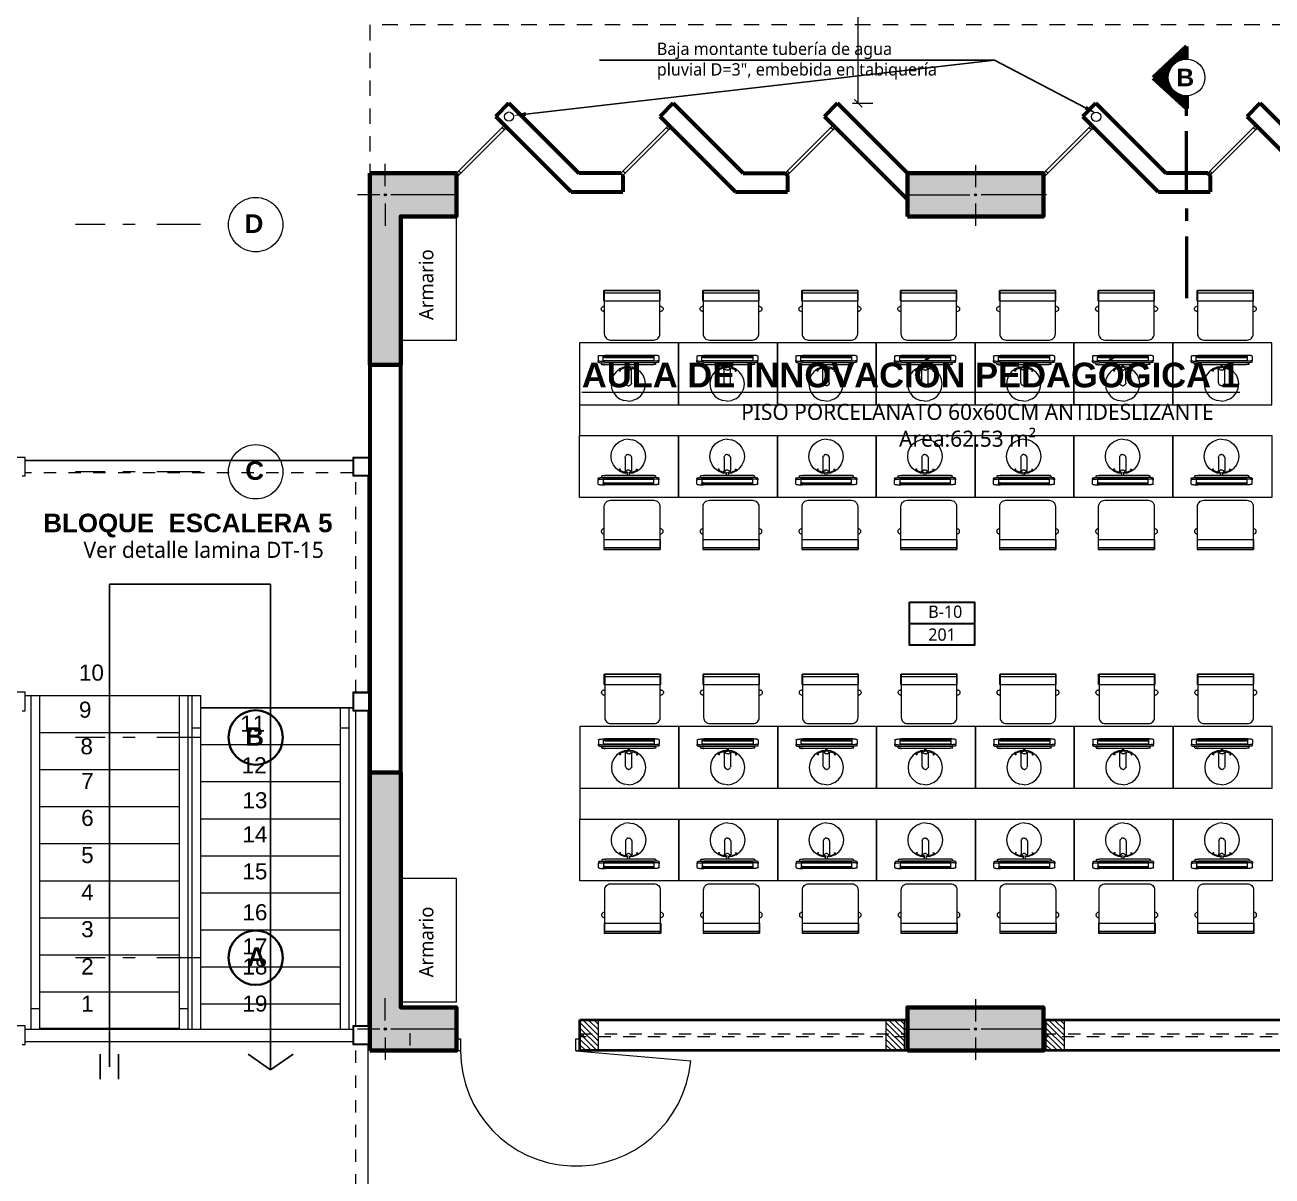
# Model space of a CAD drawing. Header units: metres. Extents: x 28 to 148, y 23 to 113.
# Drawn here: x 54.74 to 64.83, y 82.58 to 91.9 of the extents above; entities that cross this region are included whole.
import ezdxf
from ezdxf import colors
from ezdxf.entities.mleader import LeaderData, LeaderLine
from ezdxf.enums import TextEntityAlignment as Align
from ezdxf.math import Vec2, Vec3

# ---------------------------------------------------------------- set-up
doc = ezdxf.new("R2010")
doc.units = ezdxf.units.M
for name, pattern in [('1CORTE', [1.5, 1, -0.25, 0, -0.25]), ('ACAD_ISO04W100', [30, 24, -3, 0, -3]), ('CENTER2', [28.575, 19.05, -3.175, 3.175, -3.175]), ('CONTINUA', [0]), ('DASHED2', [0.375, 0.25, -0.125]), ('Dot & Dashed', [0.670278, 0.352778, -0.176389, 0, -0.141111]), ('HIDDEN2', [0.1875, 0.125, -0.0625])]:
    doc.linetypes.add(name, pattern=pattern)
for name, color, linetype, lineweight in [('1', 7, 'Continuous', 5), ('AA. Proyeccion Corte', 10, '1CORTE', 50), ('COLUMNAS 50', 32, 'Continuous', 70), ('COLUMNETASSS', 211, 'Continuous', 20), ('CORTE_EJE', 31, 'ACAD_ISO04W100', 80), ('cotas', 7, 'Continuous', 5), ('Drawing & Figure_Pen_No__1', 7, 'Continuous', 13), ('Drawing & Figure_Pen_No__7', 7, 'Continuous', 35), ('Equipamiento SR', 23, 'Continuous', 0), ('Estructura – Carga_Pen_No__1', 7, 'Continuous', 13), ('GRAFO 0 BLANCO', 7, 'Continuous', 0), ('GRAFO 4', 7, 'Continuous', 30), ('I.S. CANALETAS', 12, 'Continuous', 0), ('letras sr', 7, 'Continuous', 5), ('MK-LINEAS GENERALES', 7, 'Continuous', 0), ('Muebles fijos El', 101, 'Continuous', 0), ('muro bajo', 191, 'Continuous', 40), ('Muros el', 144, 'Continuous', 60), ('Proyeccciones', 1, 'DASHED2', 18), ('proyecciones', 1, 'DASHED2', 5), ('Puertas El', 21, 'Continuous', 15), ('Structural - Bearing_Pen_No__20', 1, 'Continuous', 0), ('TEXTOS-SUBTITULO', 7, 'Continuous', 30), ('texturas', 252, 'Continuous', 0), ('Vanos', 140, 'Continuous', 5), ('VENTANAS  50', 161, 'Continuous', 9)]:
    doc.layers.add(name, color=color, linetype=linetype, lineweight=lineweight)
doc.layers.add('Drawing & Figure_Pen_No__167', color=7, linetype='Continuous', lineweight=13, true_color=0x6a6a6a)
doc.layers.add('TRANSPARENTE', color=7, linetype='Continuous', true_color=0x949699)
doc.styles.add('Generales', font='trebuc.ttf', dxfattribs={"height": 0.1})
doc.styles.add('GENERATED_STYLE_1', font='arialbd.ttf')
doc.styles.add('Roberto', font='arial.ttf', dxfattribs={"width": 1.5})
doc.styles.add('Santa Rosa 1 50', font='trebuc.ttf')
doc.styles.add('TURBO_BASS', font='swisseb.ttf')
doc.dimstyles.new('1EJESB', dxfattribs={"dimscale": 0, "dimtxt": 0.13, "dimasz": 0.0655, "dimexe": 0.12, "dimexo": 0.12, "dimgap": 0.0755, "dimtad": 1, "dimzin": 4, "dimdsep": 46, "dimtxsty": 'Roberto', "dimblk": 'ARCHTICK', "dimcen": 0.065, "dimclrd": 7, "dimclre": 251, "dimclrt": 7, "dimaunit": 1, "dimadec": 0, "dimazin": 1, "dimtfac": 1, "dimtix": 1, "dimtofl": 0, "dimtmove": 0, "dimatfit": 3, "dimldrblk": 'ARROW', "dimfxl": 1, "dimtolj": 1, "dimtzin": 4, "dimlwd": 9, "dimlwe": 9, "dimarcsym": 0})

# ---------------------------------------------------------------- blocks, each defined once
blk = doc.blocks.new('A$C25F65E93')
at = {"layer": 'Equipamiento SR', "linetype": 'Continuous'}
for p, q in [((0.018, 0.478), (0, 0.478)), ((0, 0.022), (0, 0.478)), ((0.082, 0.478), (0.018, 0.478)), ((0.018, 0.022), (0.018, 0.478)), ((0.082, 0.022), (0.082, 0.478)), ((0.126, 0.478), (0.127, 0.482)), ((0.127, 0.482), (0.128, 0.486)), ((0.128, 0.486), (0.13, 0.49)), ((0.13, 0.49), (0.133, 0.493)), ((0.133, 0.493), (0.135, 0.496)), ((0.135, 0.496), (0.139, 0.498)), ((0.139, 0.498), (0.142, 0.5)), ((0.142, 0.5), (0.146, 0.5)), ((0.146, 0.5), (0.15, 0.5)), ((0.15, 0.5), (0.154, 0.5)), ((0.154, 0.5), (0.157, 0.498)), ((0.157, 0.498), (0.16, 0.496)), ((0.16, 0.496), (0.163, 0.493)), ((0.163, 0.493), (0.166, 0.49)), ((0.166, 0.49), (0.167, 0.488)), ((0.167, 0.488), (0.171, 0.478)), ((0.018, 0.022), (0, 0.022)), ((0.082, 0.022), (0.018, 0.022)), ((0.127, 0.019), (0.126, 0.022)), ((0.128, 0.015), (0.127, 0.019)), ((0.13, 0.011), (0.128, 0.015)), ((0.133, 0.007), (0.13, 0.011)), ((0.135, 0.005), (0.133, 0.007)), ((0.139, 0.002), (0.135, 0.005)), ((0.142, 0.001), (0.139, 0.002)), ((0.146, 0), (0.142, 0.001)), ((0.154, 0.001), (0.15, 0)), ((0.157, 0.002), (0.154, 0.001)), ((0.16, 0.005), (0.157, 0.002)), ((0.163, 0.007), (0.16, 0.005)), ((0.166, 0.011), (0.163, 0.007)), ((0.167, 0.013), (0.166, 0.011)), ((0.171, 0.022), (0.167, 0.013)), ((0.15, 0), (0.146, 0))]:
    blk.add_line(p, q, dxfattribs=at)
blk.add_lwpolyline([(0, 0.025), (0.35, 0.025, 0.414214), (0.4, 0.075), (0.4, 0.425, 0.414214), (0.35, 0.475), (0, 0.475), (0, 0.025)], format="xyb", dxfattribs=at)
blk = doc.blocks.new('A$C34F338A5')
at = {"layer": 'Muebles fijos El'}
for p, q in [((0.325, 0.609), (0.324, 0.607)), ((0.324, 0.607), (0.324, 0.604)), ((0.326, 0.614), (0.325, 0.613)), ((0.325, 0.613), (0.325, 0.611)), ((0.325, 0.611), (0.325, 0.609)), ((0.326, 0.614), (0.326, 0.614)), ((0.327, 0.614), (0.326, 0.614)), ((0.327, 0.614), (0.34, 0.614)), ((0.34, 0.614), (0.339, 0.608)), ((0.339, 0.608), (0.339, 0.6)), ((0.341, 0.626), (0.34, 0.621)), ((0.34, 0.621), (0.34, 0.614)), ((0.34, 0.614), (0.34, 0.614)), ((0.342, 0.635), (0.341, 0.631)), ((0.341, 0.631), (0.341, 0.626)), ((0.343, 0.638), (0.342, 0.635)), ((0.344, 0.64), (0.343, 0.638)), ((0.345, 0.642), (0.344, 0.64)), ((0.346, 0.642), (0.345, 0.642)), ((0.346, 0.642), (0.358, 0.642)), ((0.352, 0.608), (0.351, 0.6)), ((0.353, 0.621), (0.352, 0.614)), ((0.352, 0.614), (0.352, 0.608)), ((0.354, 0.631), (0.353, 0.626)), ((0.353, 0.626), (0.353, 0.621)), ((0.355, 0.635), (0.354, 0.631)), ((0.356, 0.638), (0.355, 0.635)), ((0.357, 0.642), (0.356, 0.64)), ((0.356, 0.64), (0.356, 0.638)), ((0.358, 0.642), (0.357, 0.642)), ((0.392, 0.642), (0.358, 0.642)), ((0.392, 0.642), (0.393, 0.642)), ((0.393, 0.642), (0.394, 0.64)), ((0.394, 0.64), (0.395, 0.638)), ((0.395, 0.638), (0.396, 0.635)), ((0.396, 0.635), (0.397, 0.631)), ((0.397, 0.631), (0.397, 0.626)), ((0.397, 0.626), (0.398, 0.621)), ((0.398, 0.621), (0.398, 0.614)), ((0.398, 0.614), (0.399, 0.608)), ((0.399, 0.608), (0.399, 0.6)), ((0.07, 0.492), (0.099, 0.514)), ((0.099, 0.514), (0.132, 0.528)), ((0.132, 0.528), (0.168, 0.533)), ((0.168, 0.533), (0.204, 0.528)), ((0.204, 0.528), (0.238, 0.514)), ((0.238, 0.514), (0.267, 0.492)), ((0.324, 0.598), (0.323, 0.594)), ((0.323, 0.594), (0.323, 0.591)), ((0.323, 0.591), (0.323, 0.587)), ((0.323, 0.587), (0.323, 0.401)), ((0.324, 0.604), (0.324, 0.601)), ((0.324, 0.601), (0.324, 0.598)), ((0.339, 0.6), (0.339, 0.593)), ((0.339, 0.593), (0.339, 0.587)), ((0.339, 0.587), (0.339, 0.203)), ((0.351, 0.6), (0.351, 0.593)), ((0.351, 0.593), (0.351, 0.587)), ((0.351, 0.587), (0.351, 0.203)), ((0.356, 0.601), (0.356, 0.19)), ((0.383, 0.601), (0.356, 0.601)), ((0.383, 0.598), (0.383, 0.601)), ((0.387, 0.601), (0.383, 0.601)), ((0.383, 0.594), (0.383, 0.598)), ((0.383, 0.591), (0.383, 0.594)), ((0.383, 0.587), (0.383, 0.591)), ((0.383, 0.203), (0.383, 0.587)), ((0.387, 0.601), (0.387, 0.6)), ((0.388, 0.601), (0.387, 0.601)), ((0.387, 0.6), (0.387, 0.593)), ((0.387, 0.593), (0.387, 0.587)), ((0.387, 0.587), (0.387, 0.203)), ((0.394, 0.601), (0.388, 0.601)), ((0.388, 0.601), (0.388, 0.19)), ((0.394, 0.601), (0.394, 0.19)), ((0.399, 0.6), (0.399, 0.593)), ((0.399, 0.593), (0.399, 0.587)), ((0.399, 0.587), (0.399, 0.203)), ((0.029, 0.394), (0.034, 0.43)), ((0.048, 0.463), (0.034, 0.43)), ((0.048, 0.463), (0.07, 0.492)), ((0.155, 0.403), (0.157, 0.407)), ((0.157, 0.407), (0.159, 0.41)), ((0.166, 0.416), (0.159, 0.41)), ((0.166, 0.416), (0.17, 0.419)), ((0.175, 0.42), (0.17, 0.419)), ((0.175, 0.42), (0.283, 0.42)), ((0.289, 0.463), (0.267, 0.492)), ((0.272, 0.465), (0.272, 0.466)), ((0.272, 0.466), (0.273, 0.466)), ((0.272, 0.464), (0.272, 0.465)), ((0.272, 0.463), (0.272, 0.464)), ((0.272, 0.462), (0.272, 0.463)), ((0.272, 0.461), (0.272, 0.462)), ((0.272, 0.46), (0.272, 0.461)), ((0.273, 0.459), (0.272, 0.46)), ((0.273, 0.466), (0.274, 0.467)), ((0.273, 0.466), (0.273, 0.466)), ((0.273, 0.458), (0.273, 0.459)), ((0.274, 0.456), (0.273, 0.458)), ((0.274, 0.467), (0.274, 0.467)), ((0.274, 0.467), (0.275, 0.467)), ((0.274, 0.456), (0.274, 0.456)), ((0.275, 0.467), (0.276, 0.466)), ((0.276, 0.466), (0.277, 0.466)), ((0.277, 0.466), (0.278, 0.465)), ((0.278, 0.465), (0.279, 0.465)), ((0.279, 0.465), (0.279, 0.464)), ((0.279, 0.464), (0.28, 0.463)), ((0.28, 0.463), (0.281, 0.462)), ((0.28, 0.403), (0.282, 0.407)), ((0.281, 0.462), (0.282, 0.461)), ((0.282, 0.461), (0.283, 0.459)), ((0.282, 0.461), (0.283, 0.46)), ((0.282, 0.407), (0.285, 0.41)), ((0.296, 0.428), (0.283, 0.459)), ((0.287, 0.419), (0.283, 0.42)), ((0.285, 0.41), (0.288, 0.412)), ((0.287, 0.425), (0.288, 0.419)), ((0.292, 0.417), (0.287, 0.419)), ((0.292, 0.413), (0.288, 0.412)), ((0.289, 0.463), (0.303, 0.43)), ((0.292, 0.417), (0.298, 0.411)), ((0.295, 0.413), (0.292, 0.413)), ((0.295, 0.413), (0.298, 0.411)), ((0.298, 0.412), (0.296, 0.428)), ((0.298, 0.411), (0.301, 0.408)), ((0.304, 0.404), (0.301, 0.408)), ((0.303, 0.43), (0.306, 0.401)), ((0.304, 0.404), (0.305, 0.401)), ((0.029, 0.394), (0.034, 0.358)), ((0.048, 0.324), (0.034, 0.358)), ((0.07, 0.295), (0.048, 0.324)), ((0.153, 0.399), (0.155, 0.403)), ((0.153, 0.394), (0.153, 0.399)), ((0.153, 0.394), (0.154, 0.389)), ((0.154, 0.389), (0.155, 0.384)), ((0.155, 0.384), (0.157, 0.38)), ((0.157, 0.38), (0.16, 0.378)), ((0.167, 0.372), (0.16, 0.378)), ((0.172, 0.37), (0.167, 0.372)), ((0.176, 0.369), (0.172, 0.37)), ((0.176, 0.369), (0.284, 0.369)), ((0.289, 0.324), (0.267, 0.295)), ((0.273, 0.329), (0.272, 0.327)), ((0.272, 0.327), (0.272, 0.326)), ((0.272, 0.326), (0.272, 0.325)), ((0.272, 0.325), (0.272, 0.324)), ((0.272, 0.324), (0.272, 0.323)), ((0.272, 0.323), (0.272, 0.322)), ((0.272, 0.322), (0.272, 0.322)), ((0.272, 0.322), (0.273, 0.321)), ((0.274, 0.331), (0.273, 0.33)), ((0.273, 0.33), (0.273, 0.329)), ((0.273, 0.321), (0.274, 0.321)), ((0.273, 0.321), (0.273, 0.321)), ((0.274, 0.332), (0.274, 0.331)), ((0.274, 0.321), (0.274, 0.321)), ((0.274, 0.321), (0.275, 0.321)), ((0.275, 0.321), (0.276, 0.321)), ((0.276, 0.321), (0.277, 0.321)), ((0.277, 0.321), (0.278, 0.322)), ((0.278, 0.322), (0.279, 0.323)), ((0.279, 0.399), (0.28, 0.403)), ((0.279, 0.399), (0.279, 0.394)), ((0.279, 0.394), (0.279, 0.389)), ((0.279, 0.389), (0.281, 0.384)), ((0.279, 0.324), (0.28, 0.325)), ((0.279, 0.323), (0.279, 0.324)), ((0.28, 0.325), (0.281, 0.326)), ((0.281, 0.384), (0.283, 0.38)), ((0.281, 0.326), (0.282, 0.327)), ((0.282, 0.327), (0.283, 0.328)), ((0.283, 0.38), (0.286, 0.378)), ((0.296, 0.359), (0.283, 0.328)), ((0.284, 0.369), (0.289, 0.37)), ((0.286, 0.378), (0.289, 0.376)), ((0.287, 0.362), (0.288, 0.37)), ((0.289, 0.376), (0.293, 0.375)), ((0.289, 0.37), (0.293, 0.373)), ((0.303, 0.358), (0.289, 0.324)), ((0.299, 0.378), (0.293, 0.373)), ((0.293, 0.375), (0.296, 0.376)), ((0.297, 0.388), (0.295, 0.389)), ((0.295, 0.389), (0.296, 0.388)), ((0.296, 0.388), (0.297, 0.388)), ((0.296, 0.376), (0.299, 0.378)), ((0.298, 0.377), (0.296, 0.359)), ((0.298, 0.4), (0.297, 0.4)), ((0.298, 0.4), (0.297, 0.4)), ((0.299, 0.4), (0.298, 0.4)), ((0.305, 0.388), (0.299, 0.388)), ((0.299, 0.378), (0.302, 0.381)), ((0.3, 0.401), (0.305, 0.401)), ((0.302, 0.381), (0.304, 0.385)), ((0.307, 0.388), (0.303, 0.358)), ((0.304, 0.385), (0.305, 0.388)), ((0.305, 0.401), (0.306, 0.401)), ((0.307, 0.388), (0.305, 0.388)), ((0.306, 0.401), (0.323, 0.401)), ((0.323, 0.388), (0.307, 0.388)), ((0.323, 0.401), (0.323, 0.388)), ((0.323, 0.388), (0.323, 0.203)), ((0.099, 0.273), (0.07, 0.295)), ((0.132, 0.259), (0.099, 0.273)), ((0.168, 0.255), (0.132, 0.259)), ((0.204, 0.259), (0.168, 0.255)), ((0.238, 0.273), (0.204, 0.259)), ((0.267, 0.295), (0.238, 0.273)), ((0.323, 0.2), (0.323, 0.203)), ((0.339, 0.197), (0.339, 0.203)), ((0.351, 0.197), (0.351, 0.203)), ((0.383, 0.203), (0.383, 0.2)), ((0.387, 0.197), (0.387, 0.203)), ((0.399, 0.197), (0.399, 0.203)), ((0.323, 0.196), (0.323, 0.2)), ((0.324, 0.193), (0.323, 0.196)), ((0.324, 0.189), (0.324, 0.193)), ((0.324, 0.186), (0.324, 0.189)), ((0.324, 0.184), (0.324, 0.186)), ((0.325, 0.181), (0.324, 0.184)), ((0.325, 0.179), (0.325, 0.181)), ((0.325, 0.178), (0.325, 0.179)), ((0.326, 0.177), (0.325, 0.178)), ((0.326, 0.176), (0.326, 0.177)), ((0.327, 0.176), (0.326, 0.176)), ((0.327, 0.176), (0.34, 0.176)), ((0.339, 0.19), (0.339, 0.197)), ((0.339, 0.183), (0.339, 0.19)), ((0.34, 0.176), (0.339, 0.183)), ((0.34, 0.17), (0.34, 0.176)), ((0.34, 0.176), (0.34, 0.176)), ((0.341, 0.164), (0.34, 0.17)), ((0.341, 0.159), (0.341, 0.164)), ((0.342, 0.155), (0.341, 0.159)), ((0.343, 0.152), (0.342, 0.155)), ((0.344, 0.15), (0.343, 0.152)), ((0.345, 0.149), (0.344, 0.15)), ((0.346, 0.149), (0.345, 0.149)), ((0.346, 0.149), (0.358, 0.149)), ((0.351, 0.19), (0.351, 0.197)), ((0.352, 0.183), (0.351, 0.19)), ((0.352, 0.176), (0.352, 0.183)), ((0.353, 0.17), (0.352, 0.176)), ((0.353, 0.164), (0.353, 0.17)), ((0.354, 0.159), (0.353, 0.164)), ((0.355, 0.155), (0.354, 0.159)), ((0.356, 0.152), (0.355, 0.155)), ((0.356, 0.19), (0.383, 0.19)), ((0.356, 0.15), (0.356, 0.152)), ((0.357, 0.149), (0.356, 0.15)), ((0.358, 0.149), (0.357, 0.149)), ((0.392, 0.149), (0.358, 0.149)), ((0.383, 0.2), (0.383, 0.196)), ((0.383, 0.196), (0.383, 0.193)), ((0.383, 0.193), (0.383, 0.19)), ((0.383, 0.19), (0.387, 0.19)), ((0.387, 0.19), (0.387, 0.197)), ((0.387, 0.19), (0.387, 0.19)), ((0.387, 0.19), (0.388, 0.19)), ((0.394, 0.19), (0.388, 0.19)), ((0.392, 0.149), (0.393, 0.149)), ((0.393, 0.149), (0.394, 0.15)), ((0.394, 0.15), (0.395, 0.152)), ((0.395, 0.152), (0.396, 0.155)), ((0.396, 0.155), (0.397, 0.159)), ((0.397, 0.164), (0.398, 0.17)), ((0.397, 0.159), (0.397, 0.164)), ((0.398, 0.176), (0.399, 0.183)), ((0.398, 0.17), (0.398, 0.176)), ((0.399, 0.19), (0.399, 0.197)), ((0.399, 0.183), (0.399, 0.19))]:
    blk.add_line(p, q, dxfattribs=at)
blk.add_lwpolyline([(0, 0.8), (0.5, 0.8), (0.5, 0), (0, 0), (0, 0.8)], dxfattribs=at)
at = {"layer": 'Muebles fijos El', "xscale": -1}
blk.add_blockref('A$C25F65E93', (0.923, 0.175), dxfattribs=at)
blk = doc.blocks.new('A$C5A0F33B4')
at = {"layer": 'Puertas El', "linetype": 'Continuous'}
blk.add_line((1.12, 1.16), (1.218, 2.276), dxfattribs=at)
at = {"layer": 'Puertas El', "linetype": 'ByBlock'}
for p, q in [((1.005, 1.16), (1.005, 1.2)), ((1.005, 1.2), (1.12, 1.2)), ((1.12, 1.2), (1.005, 1.2)), ((1.12, 1.16), (1.005, 1.16)), ((1.12, 1.2), (1.12, 1.16)), ((1.005, 0), (1.005, 0.04)), ((1.005, 0.04), (1.12, 0.04)), ((1.12, 0), (1.005, 0)), ((1.12, 0), (1.005, 0)), ((1.12, 0), (1.005, 0)), ((1.12, 0.04), (1.12, 0))]:
    blk.add_line(p, q, dxfattribs=at)
blk.add_arc((1.12, 1.16), 1.12, 270, 85, dxfattribs=at)
blk = doc.blocks.new('Columna 1.10 x0.30')
at = {"true_color": 0xc7c8ca}
h = blk.add_hatch(color=9, dxfattribs=at)
h.dxf.hatch_style = 1
h.paths.add_polyline_path([(-234.849, 113.807), (-235.949, 113.807), (-235.949, 113.457), (-234.849, 113.457)])
h.paths.add_polyline_path([(-235.391, 113.632, -1), (-235.408, 113.632, -1)], flags=16)
at = {"layer": 'COLUMNAS 50', "color": 1, "linetype": 'Continuous', "lineweight": 5}
for p, q in [((-235.399, 113.873), (-235.399, 113.693)), ((-235.974, 113.632), (-235.444, 113.632)), ((-234.824, 113.632), (-235.354, 113.632)), ((-235.399, 113.562), (-235.399, 113.382))]:
    blk.add_line(p, q, dxfattribs=at)
at = {"layer": 'COLUMNAS 50', "linetype": 'Continuous'}
blk.add_lwpolyline([(-235.949, 113.457), (-234.849, 113.457), (-234.849, 113.807), (-235.949, 113.807)], close=True, dxfattribs=at)
at = {"layer": 'COLUMNAS 50', "color": 1, "linetype": 'Continuous', "lineweight": 5}
blk.add_circle((-235.399, 113.632), 0.00871, dxfattribs=at)
blk.add_point((-235.399, 113.632), dxfattribs=at)
blk = doc.blocks.new('Columna tipo 3')
at = {"true_color": 0x939598}
h = blk.add_hatch(color=252, dxfattribs=at)
h.dxf.hatch_style = 1
h.paths.add_polyline_path([(-235.085, 45.074), (-235.785, 45.074), (-235.785, 43.524), (-235.535, 43.524), (-235.535, 44.724), (-235.085, 44.724)])
h.paths.add_polyline_path([(-235.668, 44.899, -1), (-235.651, 44.899, -1)], flags=16)
at = {"layer": 'COLUMNAS 50', "linetype": 'Continuous'}
blk.add_lwpolyline([(-235.785, 45.074), (-235.785, 43.524), (-235.535, 43.524), (-235.535, 44.724), (-235.085, 44.724), (-235.085, 45.074)], close=True, dxfattribs=at)
at = {"layer": 'Structural - Bearing_Pen_No__20', "linetype": 'Continuous'}
for p, q in [((-235.66, 44.969), (-235.66, 45.149)), ((-235.705, 44.899), (-235.885, 44.899)), ((-235.66, 44.829), (-235.66, 44.649)), ((-235.085, 44.899), (-235.615, 44.899))]:
    blk.add_line(p, q, dxfattribs=at)
blk.add_circle((-235.66, 44.899), 0.00871, dxfattribs=at)
blk.add_point((-235.66, 44.899), dxfattribs=at)
blk = doc.blocks.new('_ArchTick')
at = {"color": 0, "linetype": 'ByBlock', "const_width": 0.15}
blk.add_lwpolyline([(-0.5, -0.5), (0.5, 0.5)], dxfattribs=at)
blk = doc.blocks.new('*D151')
at = {"layer": 'Defpoints', "color": 0, "transparency": 16777216}
for p in [(61.313, 93.275), (61.48, 93.275), (61.313, 91.263)]:
    blk.add_point(p, dxfattribs=at)
at = {"layer": 'GRAFO 0 BLANCO', "color": 251, "linetype": 'CONTINUA', "lineweight": 9, "transparency": 16777216}
for p, q in [((61.433, 93.275), (61.6, 93.275)), ((61.433, 91.263), (61.6, 91.263))]:
    blk.add_line(p, q, dxfattribs=at)
at = {"layer": 'GRAFO 0 BLANCO', "color": 7, "linetype": 'CONTINUA', "lineweight": 9, "transparency": 16777216}
blk.add_line((61.48, 91.263), (61.48, 93.275), dxfattribs=at)
at = {"layer": 'GRAFO 0 BLANCO', "color": 7, "lineweight": 9, "transparency": 16777216, "xscale": 0.0655, "yscale": 0.0655, "zscale": 0.0655}
for p, rotation in [((61.48, 93.275), 89.99913794816398), ((61.48, 91.263), 269.999137948164)]:
    blk.add_blockref('_ArchTick', p, dxfattribs=dict(at, rotation=rotation))
at = {"layer": 'GRAFO 0 BLANCO', "color": 7, "lineweight": 30, "transparency": 16777216, "insert": (61.338, 92.269), "char_height": 0.13, "attachment_point": 5, "rotation": 89.9991, "style": 'Roberto'}
blk.add_mtext('\\A1;2.01', dxfattribs=at)
blk = doc.blocks.new('ARROW')
at = {"layer": 'cotas', "color": 1, "ltscale": 0.5}
blk.add_line((2.5, 0), (-2.5, 0), dxfattribs=at)
at = {"layer": 'cotas', "const_width": 0.635}
blk.add_lwpolyline([(-0.32, 0, 1), (0.32, 0, 1)], format="xyb", close=True, dxfattribs=at)

msp = doc.modelspace()

# ---------------------------------------------------------------- hatches: boundary and pattern name
at = {"layer": '1', "lineweight": 5}
h = msp.add_hatch(dxfattribs=at)
h.set_pattern_fill('_USER,_O', scale=0.01, angle=540, pattern_type=0)
h.set_pattern_definition([(180.373563, (92.320744, 201.975315), (-6.51985e-05, 0.00999978746), [])])
h.paths.add_polyline_path([(63.99, 91.471, 0.414214), (64.139, 91.324), (64.14, 91.221), (63.867, 91.47), (64.136, 91.723), (64.137, 91.62, 0.414214)])
h = msp.add_hatch(dxfattribs=at)
h.set_pattern_fill('_USER,_O', scale=0.01, angle=540, pattern_type=0)
h.set_pattern_definition([(180.373563, (92.320744, 201.975315), (-6.51985e-05, 0.00999978746), [])])
h.paths.add_polyline_path([(63.99, 91.471, 0.414214), (64.139, 91.324), (64.14, 91.221), (63.867, 91.47), (64.136, 91.723), (64.137, 91.62, 0.414214)])
at = {"layer": 'GRAFO 0 BLANCO', "true_color": 0xc7c8ca}
h = msp.add_hatch(color=9, dxfattribs=at)
h.dxf.hatch_style = 1
h.paths.add_polyline_path([(58.229, 83.947), (57.779, 83.947), (57.779, 85.847), (57.529, 85.847), (57.529, 83.597), (58.229, 83.597)])
at = {"layer": 'texturas', "true_color": 0x939598}
h = msp.add_hatch(dxfattribs=at)
h.set_pattern_fill('ANSI31', color=252, scale=0.01, angle=270)
h.set_pattern_definition([(315, (-74.81578, -66.131295), (0.0224506403, 0.0224506403), [])])
h.paths.add_polyline_path([(59.229, 83.847), (59.229, 83.597), (59.379, 83.597), (59.379, 83.847)])
h = msp.add_hatch(dxfattribs=at)
h.set_pattern_fill('ANSI31', color=252, scale=0.01, angle=270)
h.set_pattern_definition([(315, (-72.34078, -66.131297), (0.0224506403, 0.0224506403), [])])
h.paths.add_polyline_path([(61.704, 83.847), (61.704, 83.597), (61.854, 83.597), (61.854, 83.847)])
h = msp.add_hatch(dxfattribs=at)
h.set_pattern_fill('ANSI31', color=252, scale=0.01, angle=270)
h.set_pattern_definition([(315, (-71.045813, -66.131297), (0.0224506403, 0.0224506403), [])])
h.paths.add_polyline_path([(62.999, 83.847), (62.999, 83.597), (63.149, 83.597), (63.149, 83.847)])

# ---------------------------------------------------------------- linework, layer by layer
for p, q in [((55.421, 83.465), (55.421, 87.372)), ((55.421, 87.372), (56.726, 87.372)), ((56.726, 87.372), (56.726, 83.441)), ((57.391, 86.372), (56.161, 86.372)), ((55.346, 83.568), (55.346, 83.367)), ((55.496, 83.568), (55.496, 83.367)), ((56.726, 83.441), (56.545, 83.569)), ((56.726, 83.441), (56.907, 83.569))]:
    msp.add_line(p, q)
at = {"layer": '1', "color": 7}
msp.add_circle((64.137, 91.472), 0.148, dxfattribs=at)
msp.add_circle((64.137, 91.472), 0.148, dxfattribs=at)
at = {"layer": 'AA. Proyeccion Corte', "color": 7, "ltscale": 0.5}
msp.add_line((64.139, 89.686), (64.137, 91.324), dxfattribs=at)
at = {"layer": 'COLUMNAS 50', "linetype": 'Continuous'}
msp.add_lwpolyline([(57.529, 83.597), (57.529, 85.847), (57.779, 85.847), (57.779, 83.947), (58.229, 83.947), (58.229, 83.597)], close=True, dxfattribs=at)
at = {"layer": 'COLUMNETASSS'}
for points in [[(59.229, 83.597), (59.379, 83.597), (59.379, 83.847), (59.229, 83.847)], [(61.704, 83.597), (61.854, 83.597), (61.854, 83.847), (61.704, 83.847)], [(62.999, 83.597), (63.149, 83.597), (63.149, 83.847), (62.999, 83.847)]]:
    msp.add_lwpolyline(points, close=True, dxfattribs=at)
at = {"layer": 'CORTE_EJE', "color": 7, "linetype": 'ACAD_ISO04W100', "ltscale": 0.8}
msp.add_lwpolyline([(64.137, 91.62), (64.136, 91.723), (63.867, 91.47), (64.14, 91.221), (64.139, 91.324)], dxfattribs=at)
msp.add_lwpolyline([(64.137, 91.62), (64.136, 91.723), (63.867, 91.47), (64.14, 91.221), (64.139, 91.324)], dxfattribs=at)
at = {"layer": 'Drawing & Figure_Pen_No__167', "color": 251, "linetype": 'Dot & Dashed', "lineweight": 13, "true_color": 0x6a6a6a}
for p, q in [((56.158, 90.281), (55.146, 90.281)), ((56.158, 88.281), (55.146, 88.281)), ((56.158, 86.131), (55.146, 86.131)), ((56.158, 84.349), (55.146, 84.349))]:
    msp.add_line(p, q, dxfattribs=at)
at = {"layer": 'Drawing & Figure_Pen_No__167', "color": 251, "linetype": 'Continuous', "lineweight": 13, "true_color": 0x6a6a6a}
msp.add_line((56.161, 86.081), (56.161, 86.081), dxfattribs=at)
at = {"layer": 'Drawing & Figure_Pen_No__167', "color": 251, "linetype": 'CENTER2', "lineweight": 13, "true_color": 0x6a6a6a}
for centre in [(56.605, 90.281), (56.605, 88.281)]:
    msp.add_circle(centre, 0.22, dxfattribs=at)
at = {"layer": 'Drawing & Figure_Pen_No__7', "color": 7, "linetype": 'Continuous', "lineweight": 35}
for centre in [(56.605, 86.131), (56.605, 84.349)]:
    msp.add_circle(centre, 0.22, dxfattribs=at)
at = {"layer": 'Equipamiento SR'}
for points in [[(58.229, 90.347), (57.779, 90.347), (57.779, 89.347), (58.229, 89.347), (58.229, 90.347)], [(58.229, 84.991), (57.779, 84.991), (57.779, 83.991), (58.229, 83.991), (58.229, 84.991)]]:
    msp.add_lwpolyline(points, dxfattribs=at)
at = {"layer": 'Estructura – Carga_Pen_No__1', "color": 7, "linetype": 'Continuous', "lineweight": 13}
for p, q in [((58.229, 90.697), (57.529, 90.697)), ((57.529, 90.697), (57.529, 89.147)), ((58.229, 90.351), (58.229, 90.697)), ((57.779, 89.147), (57.779, 90.351)), ((57.779, 90.351), (58.229, 90.351)), ((57.529, 89.147), (57.779, 89.147))]:
    msp.add_line(p, q, dxfattribs=at)
at = {"layer": 'GRAFO 0 BLANCO'}
for points in [[(59.226, 88.824), (59.226, 88.574)], [(59.229, 85.72), (59.229, 85.47)]]:
    msp.add_lwpolyline(points, dxfattribs=at)
at = {"layer": 'GRAFO 0 BLANCO', "color": 1, "lineweight": 30}
msp.add_lwpolyline([(61.895, 87.226), (62.422, 87.226), (62.422, 86.878), (61.895, 86.878)], close=True, dxfattribs=at)
msp.add_lwpolyline([(62.422, 87.052), (61.895, 87.052)], dxfattribs=at)
at = {"layer": 'GRAFO 4', "linetype": 'Continuous'}
for p, q in [((59.559, 90.697), (59.577, 90.679)), ((59.559, 90.697), (59.577, 90.679)), ((64.309, 90.697), (64.327, 90.679))]:
    msp.add_line(p, q, dxfattribs=at)
at = {"layer": 'I.S. CANALETAS'}
for centre in [(58.655, 91.155), (58.655, 91.155), (63.405, 91.154)]:
    msp.add_circle(centre, 0.0375, dxfattribs=at)
at = {"layer": 'MK-LINEAS GENERALES', "color": 7, "linetype": 'Continuous'}
for p, q in [((54.741, 88.397), (54.591, 88.397)), ((54.741, 88.272), (54.741, 88.397)), ((57.391, 88.372), (54.741, 88.372)), ((54.741, 88.372), (57.391, 88.372)), ((57.541, 88.397), (57.391, 88.397)), ((57.391, 88.397), (57.391, 88.272)), ((57.535, 88.391), (57.397, 88.391)), ((57.397, 88.391), (57.397, 88.272)), ((57.516, 88.372), (57.516, 88.372)), ((57.516, 88.372), (57.516, 88.372)), ((57.535, 88.253), (57.535, 88.391)), ((57.541, 88.247), (57.541, 88.397)), ((54.716, 88.247), (54.741, 88.247)), ((54.741, 88.247), (54.741, 88.272)), ((57.391, 88.272), (57.391, 88.247)), ((57.391, 88.247), (57.416, 88.247)), ((57.397, 88.272), (57.397, 88.253)), ((57.397, 88.253), (57.416, 88.253)), ((57.416, 88.253), (57.535, 88.253)), ((57.416, 88.247), (57.541, 88.247)), ((57.516, 86.497), (57.516, 88.247)), ((54.741, 86.497), (54.591, 86.497)), ((54.741, 86.347), (54.741, 86.497)), ((57.391, 86.497), (57.391, 86.347)), ((57.541, 86.497), (57.391, 86.497)), ((57.397, 86.491), (57.397, 86.353)), ((57.535, 86.491), (57.397, 86.491)), ((57.535, 86.353), (57.535, 86.491)), ((57.541, 86.347), (57.541, 86.497)), ((54.741, 86.472), (56.161, 86.472)), ((54.716, 86.347), (54.741, 86.347)), ((57.391, 86.347), (57.516, 86.347)), ((57.397, 86.353), (57.516, 86.353)), ((57.416, 83.797), (57.416, 86.347)), ((57.516, 86.353), (57.535, 86.353)), ((57.516, 86.347), (57.541, 86.347)), ((57.516, 83.797), (57.516, 86.347)), ((54.741, 83.797), (54.591, 83.797)), ((54.741, 83.647), (54.741, 83.797)), ((54.741, 83.772), (57.391, 83.772)), ((57.391, 83.797), (57.391, 83.647)), ((57.541, 83.797), (57.391, 83.797)), ((57.397, 83.791), (57.397, 83.653)), ((57.535, 83.791), (57.397, 83.791)), ((57.529, 83.847), (57.529, 83.726)), ((57.535, 83.653), (57.535, 83.791)), ((57.541, 83.647), (57.541, 83.797)), ((54.741, 83.672), (57.391, 83.672)), ((57.529, 83.726), (57.529, 83.717)), ((57.529, 83.717), (57.529, 83.597)), ((54.716, 83.647), (54.741, 83.647)), ((57.391, 83.647), (57.516, 83.647)), ((57.397, 83.653), (57.516, 83.653)), ((57.516, 83.653), (57.535, 83.653)), ((57.516, 83.647), (57.541, 83.647)), ((57.516, 80.497), (57.516, 83.647))]:
    msp.add_line(p, q, dxfattribs=at)
at = {"layer": 'muro bajo', "linetype": 'Continuous'}
for p, q in [((59.229, 83.847), (61.879, 83.847)), ((59.229, 83.597), (59.229, 83.847)), ((62.979, 83.847), (65.629, 83.847)), ((61.882, 83.597), (59.229, 83.597)), ((65.629, 83.597), (62.979, 83.597))]:
    msp.add_line(p, q, dxfattribs=at)
at = {"layer": 'Muros el', "ltscale": 0.05}
for p, q in [((59.577, 90.679), (59.577, 90.547)), ((59.577, 90.679), (59.577, 90.547)), ((60.889, 90.697), (60.907, 90.679)), ((60.889, 90.697), (60.907, 90.679)), ((60.907, 90.679), (60.907, 90.547)), ((60.907, 90.679), (60.907, 90.547)), ((64.309, 90.697), (64.327, 90.679)), ((64.327, 90.679), (64.327, 90.547)), ((59.157, 90.547), (59.577, 90.547)), ((59.157, 90.547), (59.577, 90.547)), ((63.907, 90.547), (64.327, 90.547))]:
    msp.add_line(p, q, dxfattribs=at)
for points in [[(58.653, 91.263), (58.547, 91.157)], [(58.653, 91.263), (58.547, 91.157)], [(59.219, 90.697), (58.653, 91.263)], [(59.219, 90.697), (58.653, 91.263)], [(59.983, 91.263), (59.877, 91.157)], [(59.983, 91.263), (59.877, 91.157)], [(60.549, 90.697), (59.983, 91.263)], [(60.549, 90.697), (59.983, 91.263)], [(61.313, 91.263), (61.207, 91.157)], [(61.313, 91.263), (61.207, 91.157)], [(61.879, 90.697), (61.313, 91.263)], [(61.879, 90.697), (61.313, 91.263)], [(63.403, 91.263), (63.297, 91.157)], [(63.969, 90.697), (63.403, 91.263)], [(64.733, 91.263), (64.627, 91.157)], [(65.299, 90.697), (64.733, 91.263)], [(58.547, 91.157), (59.157, 90.547)], [(58.547, 91.157), (59.157, 90.547)], [(59.877, 91.157), (60.487, 90.547)], [(59.877, 91.157), (60.487, 90.547)], [(61.207, 91.157), (61.879, 90.485)], [(61.207, 91.157), (61.879, 90.485)], [(63.297, 91.157), (63.907, 90.547)], [(64.627, 91.157), (65.237, 90.547)], [(59.559, 90.697), (59.219, 90.697)], [(59.559, 90.697), (59.219, 90.697)], [(60.549, 90.697), (60.889, 90.697)], [(60.549, 90.697), (60.889, 90.697)], [(64.309, 90.697), (63.969, 90.697)], [(60.487, 90.547), (60.907, 90.547)], [(60.487, 90.547), (60.907, 90.547)]]:
    msp.add_lwpolyline(points, dxfattribs=at)
msp.add_lwpolyline([(57.529, 89.147), (57.529, 85.847), (57.779, 85.847), (57.779, 89.147)], close=True, dxfattribs=at)
at = {"layer": 'Proyeccciones', "linetype": 'DASHED2', "lineweight": 9, "ltscale": 0.4}
for p, q in [((57.391, 88.272), (54.741, 88.272)), ((57.416, 86.497), (57.416, 88.247)), ((57.852, 83.739), (57.852, 83.589)), ((57.416, 80.497), (57.416, 83.647))]:
    msp.add_line(p, q, dxfattribs=at)
at = {"layer": 'proyecciones', "linetype": 'HIDDEN2'}
msp.add_lwpolyline([(86.329, 90.697), (86.329, 91.897), (57.529, 91.897), (57.529, 90.697)], dxfattribs=at)
at = {"layer": 'Structural - Bearing_Pen_No__20', "linetype": 'Continuous'}
for p, q in [((57.654, 83.842), (57.654, 84.022)), ((57.654, 83.842), (57.654, 84.022)), ((57.609, 83.772), (57.429, 83.772)), ((57.609, 83.772), (57.429, 83.772)), ((58.229, 83.772), (57.699, 83.772)), ((58.229, 83.772), (57.699, 83.772)), ((57.654, 83.702), (57.654, 83.522)), ((57.654, 83.702), (57.654, 83.522))]:
    msp.add_line(p, q, dxfattribs=at)
msp.add_circle((57.654, 83.772), 0.00871, dxfattribs=at)
msp.add_circle((57.654, 83.772), 0.00871, dxfattribs=at)
msp.add_point((57.654, 83.772), dxfattribs=at)
msp.add_point((57.654, 83.772), dxfattribs=at)
at = {"layer": 'TRANSPARENTE', "linetype": 'Continuous', "lineweight": 15}
for p, q in [((54.786, 86.472), (54.786, 83.935)), ((54.856, 86.472), (54.856, 83.935)), ((55.986, 86.472), (55.986, 83.935)), ((56.056, 86.472), (56.056, 83.935)), ((56.091, 86.209), (56.091, 86.472)), ((56.161, 86.209), (56.161, 86.472)), ((57.291, 86.209), (57.291, 86.372)), ((57.361, 86.209), (57.361, 86.372)), ((56.091, 83.772), (56.091, 86.209)), ((56.091, 86.209), (56.161, 86.209)), ((56.161, 83.772), (56.161, 86.209)), ((57.291, 86.209), (57.361, 86.209)), ((57.291, 83.772), (57.291, 86.209)), ((57.361, 83.772), (57.361, 86.209)), ((54.856, 86.172), (55.986, 86.172)), ((57.291, 86.071), (56.161, 86.071)), ((54.856, 85.872), (55.986, 85.872)), ((57.291, 85.771), (56.161, 85.771)), ((54.856, 85.572), (55.986, 85.572)), ((57.291, 85.471), (56.161, 85.471)), ((54.856, 85.272), (55.986, 85.272)), ((57.291, 85.172), (56.161, 85.172)), ((54.856, 84.972), (55.986, 84.972)), ((57.291, 84.872), (56.161, 84.872)), ((54.856, 84.672), (55.986, 84.672)), ((57.291, 84.572), (56.161, 84.572)), ((54.856, 84.372), (55.986, 84.372)), ((57.291, 84.272), (56.161, 84.272)), ((54.856, 84.072), (55.986, 84.072)), ((57.291, 83.972), (56.161, 83.972)), ((54.856, 83.935), (54.786, 83.935)), ((54.786, 83.935), (54.786, 83.772)), ((54.856, 83.935), (54.856, 83.772)), ((56.056, 83.935), (55.986, 83.935)), ((55.986, 83.935), (55.986, 83.772)), ((56.056, 83.935), (56.056, 83.772)), ((54.856, 83.778), (55.986, 83.778)), ((54.856, 83.777), (55.986, 83.777))]:
    msp.add_line(p, q, dxfattribs=at)
at = {"layer": 'Vanos', "color": 7, "linetype": 'Continuous'}
for p, q in [((58.229, 90.697), (58.618, 91.086)), ((58.229, 90.697), (58.618, 91.086)), ((58.264, 90.697), (58.618, 91.05)), ((58.264, 90.697), (58.618, 91.05)), ((58.618, 91.086), (58.6, 91.068)), ((58.618, 91.086), (58.6, 91.068)), ((58.6, 91.068), (58.618, 91.05)), ((58.6, 91.068), (58.618, 91.05)), ((58.618, 91.086), (58.636, 91.068)), ((58.618, 91.086), (58.636, 91.068)), ((58.618, 91.05), (58.636, 91.068)), ((58.618, 91.05), (58.636, 91.068)), ((59.559, 90.697), (59.948, 91.086)), ((59.559, 90.697), (59.948, 91.086)), ((59.594, 90.697), (59.948, 91.05)), ((59.594, 90.697), (59.948, 91.05)), ((59.948, 91.086), (59.93, 91.068)), ((59.948, 91.086), (59.93, 91.068)), ((59.93, 91.068), (59.948, 91.05)), ((59.93, 91.068), (59.948, 91.05)), ((59.948, 91.086), (59.966, 91.068)), ((59.948, 91.086), (59.966, 91.068)), ((59.948, 91.05), (59.966, 91.068)), ((59.948, 91.05), (59.966, 91.068)), ((60.889, 90.697), (61.278, 91.086)), ((60.889, 90.697), (61.278, 91.086)), ((60.924, 90.697), (61.278, 91.05)), ((60.924, 90.697), (61.278, 91.05)), ((61.278, 91.086), (61.26, 91.068)), ((61.278, 91.086), (61.26, 91.068)), ((61.26, 91.068), (61.278, 91.05)), ((61.26, 91.068), (61.278, 91.05)), ((61.278, 91.086), (61.296, 91.068)), ((61.278, 91.086), (61.296, 91.068)), ((61.278, 91.05), (61.296, 91.068)), ((61.278, 91.05), (61.296, 91.068)), ((62.979, 90.697), (63.368, 91.086)), ((63.014, 90.697), (63.368, 91.05)), ((63.368, 91.086), (63.35, 91.068)), ((63.35, 91.068), (63.368, 91.05)), ((63.368, 91.086), (63.386, 91.068)), ((63.368, 91.05), (63.386, 91.068)), ((64.309, 90.697), (64.698, 91.086)), ((64.344, 90.697), (64.698, 91.05)), ((64.698, 91.086), (64.68, 91.068)), ((64.68, 91.068), (64.698, 91.05)), ((64.698, 91.086), (64.716, 91.068)), ((64.698, 91.05), (64.716, 91.068)), ((58.229, 90.697), (58.247, 90.679)), ((58.229, 90.697), (58.247, 90.679)), ((58.264, 90.697), (58.247, 90.715)), ((58.264, 90.697), (58.247, 90.715)), ((58.247, 90.679), (58.264, 90.697)), ((58.247, 90.679), (58.264, 90.697)), ((59.594, 90.697), (59.577, 90.715)), ((59.594, 90.697), (59.577, 90.715)), ((59.577, 90.679), (59.594, 90.697)), ((59.577, 90.679), (59.594, 90.697)), ((60.889, 90.697), (60.907, 90.679)), ((60.889, 90.697), (60.907, 90.679)), ((60.924, 90.697), (60.907, 90.715)), ((60.924, 90.697), (60.907, 90.715)), ((60.907, 90.679), (60.924, 90.697)), ((60.907, 90.679), (60.924, 90.697)), ((62.997, 90.679), (62.979, 90.697)), ((63.014, 90.697), (62.997, 90.715)), ((62.997, 90.679), (63.014, 90.697)), ((64.344, 90.697), (64.327, 90.715)), ((64.327, 90.679), (64.344, 90.697))]:
    msp.add_line(p, q, dxfattribs=at)
at = {"layer": 'Vanos', "color": 7, "linetype": 'DASHED2', "ltscale": 0.3}
for p, q in [((59.229, 83.734), (61.879, 83.734)), ((61.879, 83.709), (59.229, 83.709)), ((62.979, 83.734), (65.629, 83.734)), ((65.629, 83.709), (62.979, 83.709))]:
    msp.add_line(p, q, dxfattribs=at)
at = {"layer": 'Vanos', "color": 7, "linetype": 'DASHED2'}
for p, q in [((59.229, 83.734), (59.254, 83.734)), ((59.254, 83.734), (59.254, 83.709)), ((63.013, 83.734), (63.013, 83.709))]:
    msp.add_line(p, q, dxfattribs=at)
at = {"layer": 'Vanos', "color": 7, "linetype": 'DASHED2', "ltscale": 0.5}
msp.add_line((59.254, 83.709), (59.229, 83.709), dxfattribs=at)
at = {"layer": 'VENTANAS  50'}
msp.add_line((58.229, 83.597), (58.229, 83.847), dxfattribs=at)

# ---------------------------------------------------------------- block references
at = {"layer": 'COLUMNAS 50'}
for name, p in [('Columna tipo 3', (293.314, 45.623)), ('Columna 1.10 x0.30', (297.828, -23.11)), ('Columna 1.10 x0.30', (297.828, -29.86))]:
    msp.add_blockref(name, p, dxfattribs=at)
at = {"layer": 'Muebles fijos El', "xscale": -1, "rotation": 270}
for p in [(59.226, 88.824), (60.026, 88.824), (60.826, 88.824), (61.626, 88.824), (62.426, 88.824), (63.226, 88.824), (64.026, 88.824), (59.229, 85.72), (60.029, 85.72), (60.829, 85.72), (61.629, 85.72), (62.429, 85.72), (63.229, 85.72), (64.029, 85.72)]:
    msp.add_blockref('A$C34F338A5', p, dxfattribs=at)
at = {"layer": 'Muebles fijos El', "rotation": 270}
for p in [(59.226, 88.574), (60.026, 88.574), (60.826, 88.574), (61.626, 88.574), (62.426, 88.574), (63.226, 88.574), (64.026, 88.574), (59.229, 85.47), (60.029, 85.47), (60.829, 85.47), (61.629, 85.47), (62.429, 85.47), (63.229, 85.47), (64.029, 85.47)]:
    msp.add_blockref('A$C34F338A5', p, dxfattribs=at)
at = {"layer": 'Puertas El', "xscale": 0.8333338593064922, "yscale": 0.8333338593064922, "zscale": 0.8333338593064922, "rotation": 270}
msp.add_blockref('A$C5A0F33B4', (58.229, 84.53), dxfattribs=at)

# ---------------------------------------------------------------- texts
at = {"layer": 'Drawing & Figure_Pen_No__1', "color": 7, "lineweight": 80, "style": 'GENERATED_STYLE_1'}
for s, p in [('D', (56.516, 90.214)), ('C', (56.521, 88.216)), ('B', (56.521, 86.064)), ('A', (56.537, 84.283))]:
    msp.add_text(s, height=0.15, dxfattribs=at).set_placement(p)
at = {"layer": 'Equipamiento SR', "char_height": 0.115, "attachment_point": 1, "rotation": 90, "style": 'Generales'}
for insert in [(57.928, 89.509), (57.928, 84.19)]:
    msp.add_mtext_dynamic_manual_height_columns('Armario', width=0.64581, gutter_width=1, heights=[0], dxfattribs=dict(at, insert=insert))
at = {"layer": 'letras sr', "style": 'TURBO_BASS'}
msp.add_text('BLOQUE  ESCALERA 5', height=0.15, dxfattribs=at).set_placement((56.057, 87.792), align=Align.CENTER)
at = {"layer": 'letras sr', "attachment_point": 1, "style": 'Santa Rosa 1 50'}
for s, width, insert, char_height in [('\\pi0.27418;{\\fSwis721 Ex BT|b1|i0|c0|p34;\\H0.95694x;\\LAULA DE INNOVACIÓN PEDAGÓGICA 1\\P\\pi1.56338;\\fTrebuchet MS|b0|i0|c0|p34;\\H0.65x;\\lPISO PORCELANATO 60x60CM ANTIDESLIZANTE\\P\\pi2.8408;Area:62.53 m²}', 6.82262, (58.97, 89.164), 0.209), ('B-10', 0.5528, (62.047, 87.199), 0.1), ('201', 0.5528, (62.047, 87.014), 0.1)]:
    msp.add_mtext_dynamic_manual_height_columns(s, width=width, gutter_width=1, heights=[0], dxfattribs=dict(at, insert=insert, char_height=char_height))
at = {"layer": 'letras sr', "insert": (55.212, 87.931), "char_height": 0.115, "attachment_point": 1, "style": 'Generales'}
msp.add_mtext('{\\H1.13043x; \\PVer detalle lamina DT-15}', dxfattribs=at)
at = {"layer": 'letras sr', "char_height": 0.13, "width": 0.02301, "attachment_point": 1, "style": 'Generales'}
for s, insert in [('\\A1;{\\fArial|b0|i0|c0|p34;10}', (55.175, 86.721)), ('\\A1;{\\fArial|b0|i0|c0|p34;9}', (55.175, 86.421)), ('\\A1;{\\fArial|b0|i0|c0|p34;11}', (56.48, 86.308)), ('\\A1;{\\fArial|b0|i0|c0|p34;8}', (55.187, 86.125)), ('\\A1;{\\fArial|b0|i0|c0|p34;12}', (56.492, 85.971)), ('\\A1;{\\fArial|b0|i0|c0|p34;7}', (55.193, 85.843)), ('\\A1;{\\fArial|b0|i0|c0|p34;13}', (56.498, 85.688)), ('\\A1;{\\fArial|b0|i0|c0|p34;6}', (55.193, 85.545)), ('\\A1;{\\fArial|b0|i0|c0|p34;14}', (56.498, 85.413)), ('\\A1;{\\fArial|b0|i0|c0|p34;5}', (55.193, 85.245)), ('\\A1;{\\fArial|b0|i0|c0|p34;15}', (56.498, 85.113)), ('\\A1;{\\fArial|b0|i0|c0|p34;4}', (55.193, 84.943)), ('\\A1;{\\fArial|b0|i0|c0|p34;16}', (56.498, 84.782)), ('\\A1;{\\fArial|b0|i0|c0|p34;3}', (55.193, 84.645)), ('\\A1;{\\fArial|b0|i0|c0|p34;17}', (56.498, 84.505)), ('\\A1;{\\fArial|b0|i0|c0|p34;2}', (55.193, 84.343)), ('\\A1;{\\fArial|b0|i0|c0|p34;18}', (56.498, 84.343)), ('\\A1;{\\fArial|b0|i0|c0|p34;1}', (55.193, 84.043)), ('\\A1;{\\fArial|b0|i0|c0|p34;19}', (56.498, 84.043))]:
    msp.add_mtext(s, dxfattribs=dict(at, insert=insert))
at = {"layer": 'TEXTOS-SUBTITULO', "style": 'TURBO_BASS'}
msp.add_text('B', height=0.142, rotation=360, dxfattribs=at).set_placement((64.127, 91.401), align=Align.CENTER)

# ---------------------------------------------------------------- dimensions: what is measured, and where the dimension line sits
at = {"layer": 'GRAFO 0 BLANCO', "color": 1, "lineweight": 30}
dim = msp.add_aligned_dim(p1=(61.313, 91.263), p2=(61.313, 93.275), distance=-0.166, dimstyle='1EJESB', override={"dimscale": 1}, dxfattribs=at)
dim.commit()
dim.dimension.update_dxf_attribs({"geometry": '*D151', "text_midpoint": (61.338, 92.269)})

# ---------------------------------------------------------------- leaders
at = {"layer": 'letras sr'}
ml = msp.add_multileader_mtext('Standard', dxfattribs=at)
ml.set_content('{\\H0.86957x;Baja montante tubería de agua\\Ppluvial D=3", embebida en tabiquería}', color=256, style='Generales')
ml.set_leader_properties()
ml.build(insert=Vec2(0, 0))
ml.multileader.update_dxf_attribs({"text_right_attachment_type": 6, "dogleg_length": 0.36, "arrow_head_size": 0.1})
ctx = ml.context
ctx.base_point, ctx.char_height, ctx.arrow_head_size, ctx.landing_gap_size, ctx.plane_origin = Vec3(59.761, 91.683), 0.115, 0.1, 0.09, Vec3(59.032, 92.027)
ctx.right_attachment = 6
notes = []
notes.append((ctx, [(1, (1, 1, 0), (62.584, 91.611), (-1, 0), 0.36, [(0, [(58.691, 91.164)], 0, []), (1, [(63.408, 91.181)], 0, [])])]))
ctx.mtext.insert, ctx.mtext.rotation, ctx.mtext.flow_direction = Vec3(59.851, 91.754), 6.283185, 5
for ctx, leaders in notes:
    for number, flags, end, landing, length, lines in leaders:
        leader = LeaderData()
        leader.index, (leader.has_last_leader_line, leader.has_dogleg_vector, leader.attachment_direction) = number, flags
        leader.last_leader_point, leader.dogleg_vector, leader.dogleg_length = Vec3(end), Vec3(landing), length
        for number, points, colour, breaks in lines:
            line = LeaderLine()
            line.index, line.vertices, line.color, line.breaks = number, Vec3.list(points), colors.encode_raw_color(colour), breaks
            leader.lines.append(line)
        ctx.leaders.append(leader)

doc.saveas('drawing.dxf')
